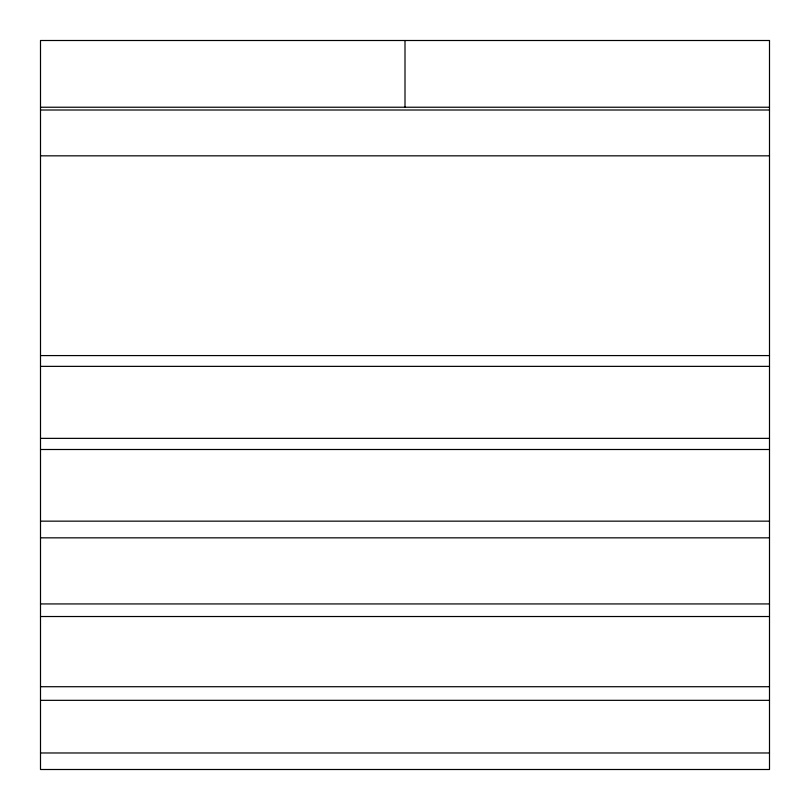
<?xml version="1.0" encoding="UTF-8"?>
<svg xmlns="http://www.w3.org/2000/svg" width="810" height="810" viewBox="0 0 810 810"><rect width="100%" height="100%" fill="white"/><g stroke="black" fill="none" stroke-linecap="round" stroke-linejoin="round"><path stroke-width="1.21" d="M40.5 107.234L769.5 107.234M40.5 110.008L769.5 110.008M40.5 155.834L769.5 155.834M40.5 355.58L769.5 355.58M40.5 366.363L769.5 366.363M40.5 438.362L769.5 438.362M40.5 449.499L769.5 449.499M40.5 521.154L769.5 521.154M40.5 537.84L769.5 537.84M40.5 603.936L769.5 603.936M40.5 616.521L769.5 616.521M40.5 686.718L769.5 686.718M40.5 700.336L769.5 700.336M40.5 752.976L769.5 752.976M405 40.5L405 107.234M769.5 40.5L40.5 40.5L40.5 769.5L769.5 769.5L769.5 40.5"/></g></svg>
